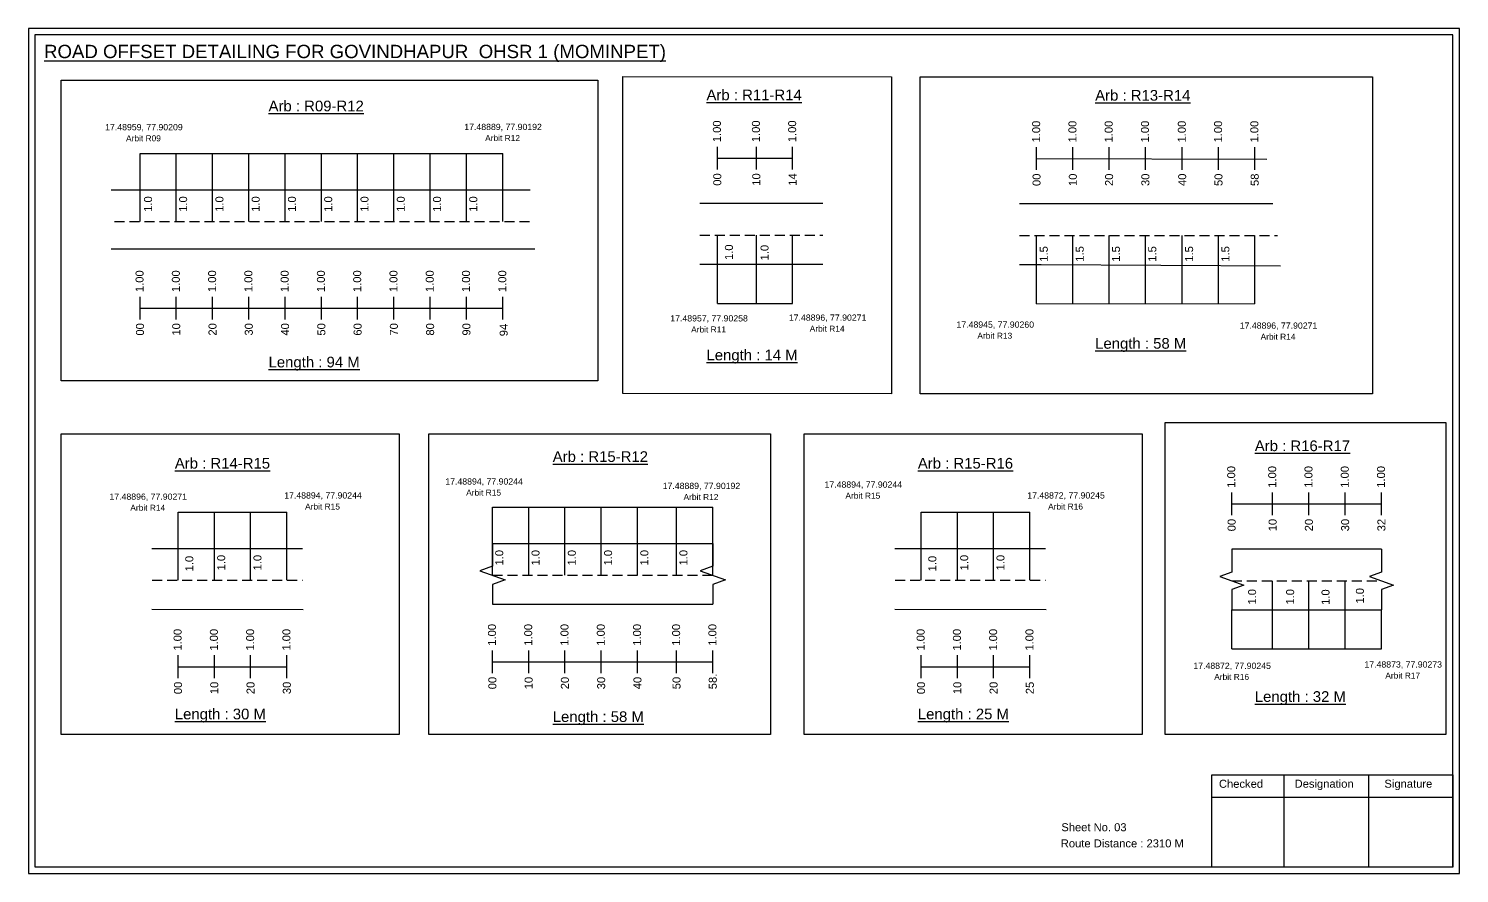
# Model space of a CAD drawing. Header units: inches. Extents: x 647 to 5432, y 46 to 1327.
# Drawn here: x 2167 to 2704, y 46 to 363 of the extents above; entities that cross this region are included whole.
import ezdxf

# ---------------------------------------------------------------- set-up
doc = ezdxf.new("R2010")
doc.units = ezdxf.units.IN
doc.header["$MEASUREMENT"] = 0
doc.linetypes.add('DASHED2', pattern=[0.375, 0.25, -0.125])
doc.layers.add('PDF_Geometry', color=7, linetype='Continuous')
doc.layers.add('PDF_Text', color=5, linetype='Continuous')
doc.styles.add('PDF Arial', font='arial.ttf')
doc.styles.get("Standard").update_dxf_attribs({"font": 'arial.ttf'})

msp = doc.modelspace()

# ---------------------------------------------------------------- linework, layer by layer
at = {"color": 217, "true_color": 0x93278f}
for p, q in [((2425.66, 309.83), (2425.66, 318.38)), ((2440.29, 309.83), (2440.29, 318.38)), ((2453.89, 309.83), (2453.89, 318.38)), ((2545.37, 309.72), (2545.37, 318.27)), ((2558.97, 309.72), (2558.97, 318.27)), ((2572.57, 309.72), (2572.57, 318.27)), ((2586.17, 309.72), (2586.17, 318.27)), ((2599.99, 309.72), (2599.99, 318.27)), ((2613.59, 309.72), (2613.59, 318.27)), ((2627.19, 309.72), (2627.19, 318.27)), ((2425.66, 314.11), (2453.89, 314.12)), ((2545.37, 313.99), (2631.7, 313.75)), ((2209.19, 253.64), (2209.19, 262.2)), ((2209.19, 257.91), (2345.19, 257.94)), ((2222.79, 253.64), (2222.79, 262.2)), ((2236.39, 253.64), (2236.39, 262.2)), ((2249.99, 253.64), (2249.99, 262.2)), ((2263.59, 253.64), (2263.59, 262.2)), ((2277.19, 253.64), (2277.19, 262.2)), ((2290.79, 253.64), (2290.79, 262.2)), ((2304.39, 253.64), (2304.39, 262.2)), ((2317.99, 253.64), (2317.99, 262.2)), ((2331.59, 253.64), (2331.59, 262.2)), ((2345.19, 253.64), (2345.19, 262.2)), ((2618.51, 180.26), (2618.51, 188.82)), ((2633.88, 180.26), (2633.88, 188.82)), ((2647.48, 180.26), (2647.48, 188.82)), ((2661.08, 180.26), (2661.08, 188.82)), ((2674.68, 180.26), (2674.68, 188.82)), ((2618.51, 184.53), (2674.68, 184.53)), ((2341.32, 121.04), (2341.32, 129.6)), ((2354.92, 121.04), (2354.92, 129.6)), ((2368.52, 121.04), (2368.52, 129.6)), ((2382.12, 121.04), (2382.12, 129.6)), ((2395.72, 121.04), (2395.72, 129.6)), ((2410.37, 121.05), (2410.37, 129.6)), ((2423.97, 121.05), (2423.97, 129.6)), ((2223.46, 119.2), (2223.46, 127.76)), ((2223.46, 123.47), (2264.26, 123.48)), ((2237.06, 119.2), (2237.06, 127.76)), ((2250.66, 119.2), (2250.66, 127.76)), ((2264.26, 119.2), (2264.26, 127.76)), ((2341.32, 125.31), (2423.97, 125.32)), ((2502.06, 119.2), (2502.06, 127.76)), ((2502.06, 123.47), (2542.86, 123.48)), ((2515.66, 119.2), (2515.66, 127.76)), ((2529.26, 119.2), (2529.26, 127.76)), ((2542.86, 119.2), (2542.86, 127.76))]:
    msp.add_line(p, q, dxfattribs=at)
at = {"color": 5}
for p, q in [((2209.19, 315.87), (2345.19, 315.87)), ((2425.66, 259.68), (2453.89, 259.68)), ((2545.37, 259.57), (2627.19, 259.6)), ((2341.32, 183.28), (2423.97, 183.28)), ((2223.46, 181.44), (2264.26, 181.44)), ((2502.06, 181.44), (2542.86, 181.44)), ((2618.51, 130.12), (2674.68, 130.12))]:
    msp.add_line(p, q, dxfattribs=at)
for p, q in [((2209.19, 290.34), (2209.19, 315.87)), ((2222.79, 290.34), (2222.79, 315.87)), ((2236.39, 290.34), (2236.39, 315.87)), ((2249.99, 290.34), (2249.99, 315.87)), ((2263.59, 290.34), (2263.59, 315.87)), ((2277.19, 290.34), (2277.19, 315.87)), ((2290.79, 290.34), (2290.79, 315.87)), ((2304.39, 290.34), (2304.39, 315.87)), ((2317.99, 290.34), (2317.99, 315.87)), ((2331.59, 290.34), (2331.59, 315.87)), ((2345.19, 290.34), (2345.19, 315.87)), ((2198.31, 302.22), (2355.47, 302.22)), ((2465.19, 297.1), (2419.11, 297.1)), ((2633.92, 296.99), (2538.96, 296.99)), ((2425.66, 259.68), (2425.66, 285.22)), ((2440.29, 259.68), (2440.29, 285.22)), ((2453.89, 259.68), (2453.89, 285.22)), ((2545.37, 259.57), (2545.37, 285.11)), ((2558.97, 259.57), (2558.97, 285.11)), ((2572.57, 259.57), (2572.57, 285.11)), ((2586.17, 259.57), (2586.17, 285.11)), ((2599.99, 259.57), (2599.99, 285.11)), ((2613.59, 259.57), (2613.59, 285.11)), ((2627.19, 259.57), (2627.19, 285.11)), ((2357.29, 280.04), (2198.31, 280.04)), ((2419.11, 274.42), (2451.22, 274.42)), ((2451.22, 274.42), (2465.19, 274.42)), ((2341.32, 157.74), (2341.32, 183.28)), ((2354.92, 157.74), (2354.92, 183.28)), ((2368.52, 157.74), (2368.52, 183.28)), ((2382.12, 157.74), (2382.12, 183.28)), ((2395.72, 157.74), (2395.72, 183.28)), ((2410.37, 157.74), (2410.37, 183.28)), ((2423.97, 157.74), (2423.97, 183.28)), ((2223.46, 155.9), (2223.46, 181.44)), ((2237.06, 155.9), (2237.06, 181.44)), ((2250.66, 155.9), (2250.66, 181.44)), ((2264.26, 155.9), (2264.26, 181.44)), ((2502.06, 155.9), (2502.06, 181.44)), ((2515.66, 155.9), (2515.66, 181.44)), ((2529.26, 155.9), (2529.26, 181.44)), ((2542.86, 155.9), (2542.86, 181.44)), ((2213.62, 167.79), (2270.11, 167.79)), ((2341.32, 169.62), (2423.97, 169.62)), ((2492.22, 167.79), (2548.71, 167.79)), ((2674.68, 167.54), (2618.51, 167.54)), ((2633.88, 130.12), (2633.88, 155.66)), ((2647.48, 130.12), (2647.48, 155.66)), ((2661.08, 130.12), (2661.08, 155.66)), ((2213.62, 145.1), (2270.33, 144.97)), ((2341.32, 146.94), (2423.97, 146.94)), ((2492.22, 145.1), (2548.93, 144.97)), ((2618.51, 144.85), (2674.68, 144.85)), ((2618.51, 130.12), (2618.51, 144.85)), ((2674.68, 130.12), (2674.68, 144.85))]:
    msp.add_line(p, q)
at = {"linetype": 'DASHED2', "ltscale": 15}
for p, q in [((2199.58, 290.34), (2355.47, 290.34)), ((2419.11, 285.22), (2465.19, 285.22)), ((2538.96, 285.11), (2635.64, 285.11)), ((2213.77, 155.9), (2270.11, 155.9)), ((2341.32, 157.74), (2423.97, 157.74)), ((2492.37, 155.9), (2548.71, 155.9)), ((2618.51, 155.66), (2674.68, 155.66))]:
    msp.add_line(p, q, dxfattribs=at)
for points in [[(2179.6, 343.36), (2380.83, 343.36), (2380.83, 230.68), (2179.6, 230.68)], [(2390.23, 344.72), (2490.96, 344.63), (2490.96, 225.81), (2390.23, 225.9)], [(2501.74, 344.62), (2671.36, 344.62), (2671.36, 225.8), (2501.74, 225.8)], [(2593.62, 215.09), (2698.78, 215.09), (2698.78, 98.08), (2593.62, 98.08)], [(2179.6, 210.76), (2306.35, 210.76), (2306.35, 98.08), (2179.6, 98.08)], [(2317.45, 210.76), (2445.55, 210.76), (2445.55, 98.08), (2317.45, 98.08)], [(2458.2, 210.76), (2584.95, 210.76), (2584.95, 98.08), (2458.2, 98.08)]]:
    msp.add_lwpolyline(points, close=True)
msp.add_lwpolyline([(2538.96, 274.31), (2547.02, 274.31), (2636.87, 273.81)])
at = {"linetype": 'Continuous'}
for points in [[(2341.32, 169.62), (2341.32, 161.19), (2336.58, 159.47), (2346.06, 156.01), (2341.32, 154.29), (2341.32, 146.94)], [(2423.97, 169.62), (2423.97, 161.19), (2419.23, 159.47), (2428.72, 156.01), (2423.97, 154.29), (2423.97, 146.94)], [(2618.51, 167.54), (2618.51, 158.93), (2614.01, 157.29), (2623.01, 154.02), (2618.51, 152.38), (2618.51, 144.85)], [(2674.68, 167.54), (2674.68, 158.93), (2670.18, 157.29), (2679.18, 154.02), (2674.68, 152.38), (2674.68, 144.85)], [(2674.68, 167.54), (2674.68, 158.93), (2670.18, 157.29), (2679.18, 154.02), (2674.68, 152.38), (2674.68, 144.85)]]:
    msp.add_lwpolyline(points, dxfattribs=at)
at = {"layer": 'PDF_Geometry'}
for points in [[(2167.42, 362.7), (2167.42, 45.99), (2703.89, 45.99), (2703.89, 362.7)], [(2169.75, 360.37), (2169.75, 48.41), (2701.47, 48.41), (2701.47, 360.37)]]:
    msp.add_lwpolyline(points, close=True, dxfattribs=at)
at = {"layer": 'PDF_Geometry', "color": 242, "true_color": 0xcc1f26}
msp.add_lwpolyline([(2701.47, 48.31), (2611.13, 48.31), (2611.13, 82.92), (2701.47, 82.92)], close=True, dxfattribs=at)
for points in [[(2638.11, 82.92), (2638.11, 48.31)], [(2669.84, 82.92), (2669.84, 48.31)], [(2611.13, 74.55), (2701.47, 74.55)]]:
    msp.add_lwpolyline(points, dxfattribs=at)

# ---------------------------------------------------------------- texts
at = {"color": 242, "true_color": 0xcd2027}
for s, height, p in [('%%UROAD OFFSET DETAILING FOR GOVINDHAPUR  OHSR 1 (MOMINPET)', 5, (2173.2, 351.63)), ('%%UArb : R11-R14', 4, (2421.59, 335.83)), ('%%UArb : R13-R14', 4, (2567.33, 335.69)), ('%%UArb : R09-R12', 4, (2257.39, 331.69)), ('%%ULength : 58 M', 4, (2567.33, 242.69)), ('%%ULength : 14 M', 4, (2421.59, 238.33)), ('%%ULength : 94 M', 4, (2257.39, 235.69)), ('%%UArb : R15-R12', 4, (2363.94, 200.25)), ('%%UArb : R16-R17', 4, (2627.19, 204.29)), ('%%UArb : R14-R15', 4, (2222.24, 197.74)), ('%%UArb : R15-R16', 4, (2500.84, 197.74)), ('%%ULength : 32 M', 4, (2627.19, 110.29)), ('%%ULength : 30 M', 4, (2222.24, 103.74)), ('%%ULength : 25 M', 4, (2500.84, 103.74)), ('%%ULength : 58 M', 4, (2363.94, 102.75))]:
    msp.add_text(s, height=height, dxfattribs=at).set_placement(p)
at = {"color": 217, "true_color": 0x93278f}
for s, p in [('1.00', (2426.99, 320.12)), ('1.00', (2441.62, 320.12)), ('1.00', (2455.22, 320.12)), ('1.00', (2546.7, 320.01)), ('1.00', (2560.3, 320.01)), ('1.00', (2573.9, 320.01)), ('1.00', (2587.5, 320.01)), ('1.00', (2601.31, 320.01)), ('1.00', (2614.91, 320.01)), ('1.00', (2628.51, 320.01)), ('00', (2427.14, 303.8)), ('10', (2441.77, 303.8)), ('14', (2455.37, 303.8)), ('00', (2546.85, 303.69)), ('10', (2560.45, 303.69)), ('20', (2574.05, 303.69)), ('30', (2587.65, 303.69)), ('40', (2601.46, 303.69)), ('50', (2615.06, 303.69)), ('58', (2628.66, 303.69)), ('1.00', (2210.52, 263.93)), ('1.00', (2224.12, 263.93)), ('1.00', (2237.72, 263.93)), ('1.00', (2251.32, 263.93)), ('1.00', (2264.92, 263.93)), ('1.00', (2278.52, 263.93)), ('1.00', (2292.12, 263.93)), ('1.00', (2305.72, 263.93)), ('1.00', (2319.32, 263.93)), ('1.00', (2332.92, 263.93)), ('1.00', (2346.52, 263.93)), ('00', (2210.67, 247.61)), ('10', (2224.27, 247.61)), ('20', (2237.87, 247.61)), ('30', (2251.47, 247.61)), ('40', (2265.07, 247.61)), ('50', (2278.67, 247.61)), ('60', (2292.27, 247.61)), ('70', (2305.87, 247.61)), ('80', (2319.47, 247.61)), ('90', (2333.07, 247.61)), ('94', (2347.04, 247.36)), ('1.00', (2619.84, 190.56)), ('1.00', (2635.21, 190.56)), ('1.00', (2648.81, 190.56)), ('1.00', (2662.41, 190.56)), ('1.00', (2676.01, 190.56)), ('00', (2619.99, 174.24)), ('10', (2635.36, 174.24)), ('20', (2648.96, 174.24)), ('30', (2662.56, 174.24)), ('32', (2676.16, 174.24)), ('1.00', (2224.78, 129.5)), ('1.00', (2238.38, 129.5)), ('1.00', (2251.98, 129.5)), ('1.00', (2265.58, 129.5)), ('1.00', (2342.65, 131.34)), ('1.00', (2356.25, 131.34)), ('1.00', (2369.85, 131.34)), ('1.00', (2383.45, 131.34)), ('1.00', (2397.05, 131.34)), ('1.00', (2411.7, 131.34)), ('1.00', (2425.3, 131.34)), ('1.00', (2503.38, 129.5)), ('1.00', (2516.98, 129.5)), ('1.00', (2530.58, 129.5)), ('1.00', (2544.18, 129.5)), ('00', (2342.8, 115.01)), ('10', (2356.4, 115.01)), ('20', (2370, 115.01)), ('30', (2383.6, 115.01)), ('40', (2397.2, 115.01)), ('50', (2411.85, 115.02)), ('58.', (2425.45, 115.02)), ('00', (2224.93, 113.18)), ('10', (2238.53, 113.18)), ('20', (2252.13, 113.18)), ('30', (2265.73, 113.18)), ('00', (2503.53, 113.18)), ('10', (2517.13, 113.18)), ('20', (2530.73, 113.18)), ('25', (2544.33, 113.18))]:
    msp.add_text(s, height=3, rotation=90, dxfattribs=at).set_placement(p)
at = {"color": 5}
for s, height, p in [('17.48959, 77.90209', 2.34, (2196.12, 324.58)), ('Arbit R09', 2.246, (2203.94, 320.45)), ('17.48889, 77.90192', 2.34, (2330.78, 324.67)), ('Arbit R12', 2.246, (2338.6, 320.54)), ('17.48957, 77.90258', 2.34, (2408.02, 252.91)), ('17.48896, 77.90271', 2.34, (2452.47, 253.18)), ('17.48945, 77.90260', 2.34, (2515.33, 250.56)), ('17.48896, 77.90271', 2.34, (2621.54, 250.18)), ('Arbit R11', 2.246, (2415.84, 248.78)), ('Arbit R14', 2.246, (2460.29, 249.06)), ('Arbit R13', 2.246, (2523.15, 246.43)), ('Arbit R14', 2.246, (2629.36, 246.06)), ('17.48894, 77.90244', 2.34, (2323.66, 191.75)), ('17.48896, 77.90271', 2.34, (2197.73, 186.05)), ('17.48894, 77.90244', 2.34, (2263.26, 186.52)), ('Arbit R15', 2.246, (2331.48, 187.63)), ('17.48889, 77.90192', 2.34, (2405.16, 190.09)), ('Arbit R12', 2.246, (2412.99, 185.96)), ('17.48894, 77.90244', 2.34, (2465.85, 190.59)), ('Arbit R15', 2.246, (2473.68, 186.47)), ('17.48872, 77.90245', 2.34, (2541.86, 186.52)), ('Arbit R14', 2.246, (2205.55, 181.93)), ('Arbit R15', 2.246, (2271.08, 182.4)), ('Arbit R16', 2.246, (2549.68, 182.4)), ('17.48872, 77.90245', 2.34, (2604.15, 122.66)), ('17.48873, 77.90273', 2.34, (2668.29, 123.16)), ('Arbit R16', 2.246, (2611.97, 118.54)), ('Arbit R17', 2.246, (2676.11, 119.04))]:
    msp.add_text(s, height=height, dxfattribs=at).set_placement(p)
for s, p in [('1.0', (2213.7, 294.01)), ('1.0', (2226.86, 294.01)), ('1.0', (2240.46, 294.01)), ('1.0', (2254.06, 294.01)), ('1.0', (2267.66, 294.01)), ('1.0', (2281.26, 294.01)), ('1.0', (2294.86, 294.01)), ('1.0', (2308.46, 294.01)), ('1.0', (2322.06, 294.01)), ('1.0', (2335.66, 294.01)), ('1.0', (2431.51, 275.96)), ('1.0', (2444.86, 275.8)), ('1.5', (2549.55, 275.31)), ('1.5', (2563.04, 275.31)), ('1.5', (2576.64, 275.31)), ('1.5', (2590.24, 275.31)), ('1.5', (2604.05, 275.31)), ('1.5', (2617.65, 275.31)), ('1.0', (2345.39, 161.41)), ('1.0', (2358.99, 161.41)), ('1.0', (2372.59, 161.41)), ('1.0', (2386.19, 161.41)), ('1.0', (2399.79, 161.41)), ('1.0', (2414.44, 161.42)), ('1.0', (2229.17, 159.21)), ('1.0', (2241.12, 159.58)), ('1.0', (2254.72, 159.58)), ('1.0', (2507.77, 159.21)), ('1.0', (2519.72, 159.58)), ('1.0', (2533.32, 159.58)), ('1.0', (2627.67, 146.76)), ('1.0', (2641.93, 146.76)), ('1.0', (2655.2, 146.64)), ('1.0', (2668.09, 147.14))]:
    msp.add_text(s, height=3, rotation=90).set_placement(p)
for s, p in [('Sheet No. 03', (2554.63, 61.79)), ('Route Distance : 2310 M', (2554.44, 55.74))]:
    msp.add_text(s, height=3).set_placement(p)
at = {"layer": 'PDF_Text', "color": 7, "attachment_point": 7, "style": 'PDF Arial'}
for s, insert, char_height in [('Checked', (2613.74, 78.04), 3.001), ('Designation', (2642.11, 77.2), 3.0006), ('Signature', (2675.79, 77.2), 3.001)]:
    msp.add_mtext(s, dxfattribs=dict(at, insert=insert, char_height=char_height))

doc.saveas('drawing.dxf')
